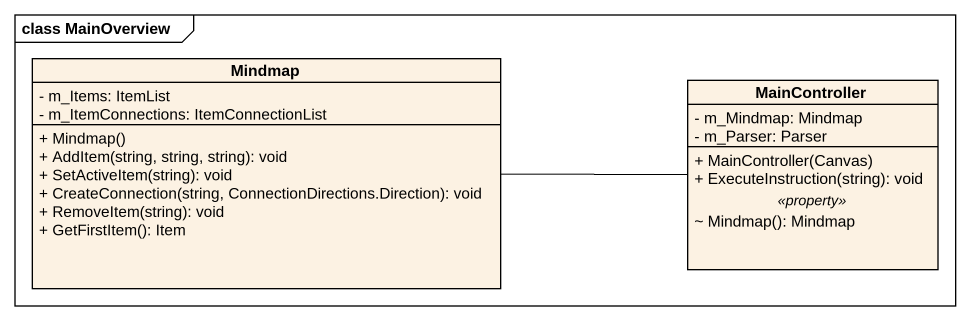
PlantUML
@startuml
mainframe class MainOverview
hide circle
hide empty members
skinparam classAttributeIconSize 0
class Mindmap {
  - m_Items: ItemList
  - m_ItemConnections: ItemConnectionList
  + Mindmap()
  + AddItem(string, string, string): void
  + SetActiveItem(string): void
  + CreateConnection(string, ConnectionDirections.Direction): void
  + RemoveItem(string): void
  + GetFirstItem(): Item
}
class MainController {
  - m_Mindmap: Mindmap
  - m_Parser: Parser
  --
  + MainController(Canvas)
  + ExecuteInstruction(string): void
  .. <<property>> ..
  ~ Mindmap(): Mindmap
}
MainController -left- Mindmap
@enduml
